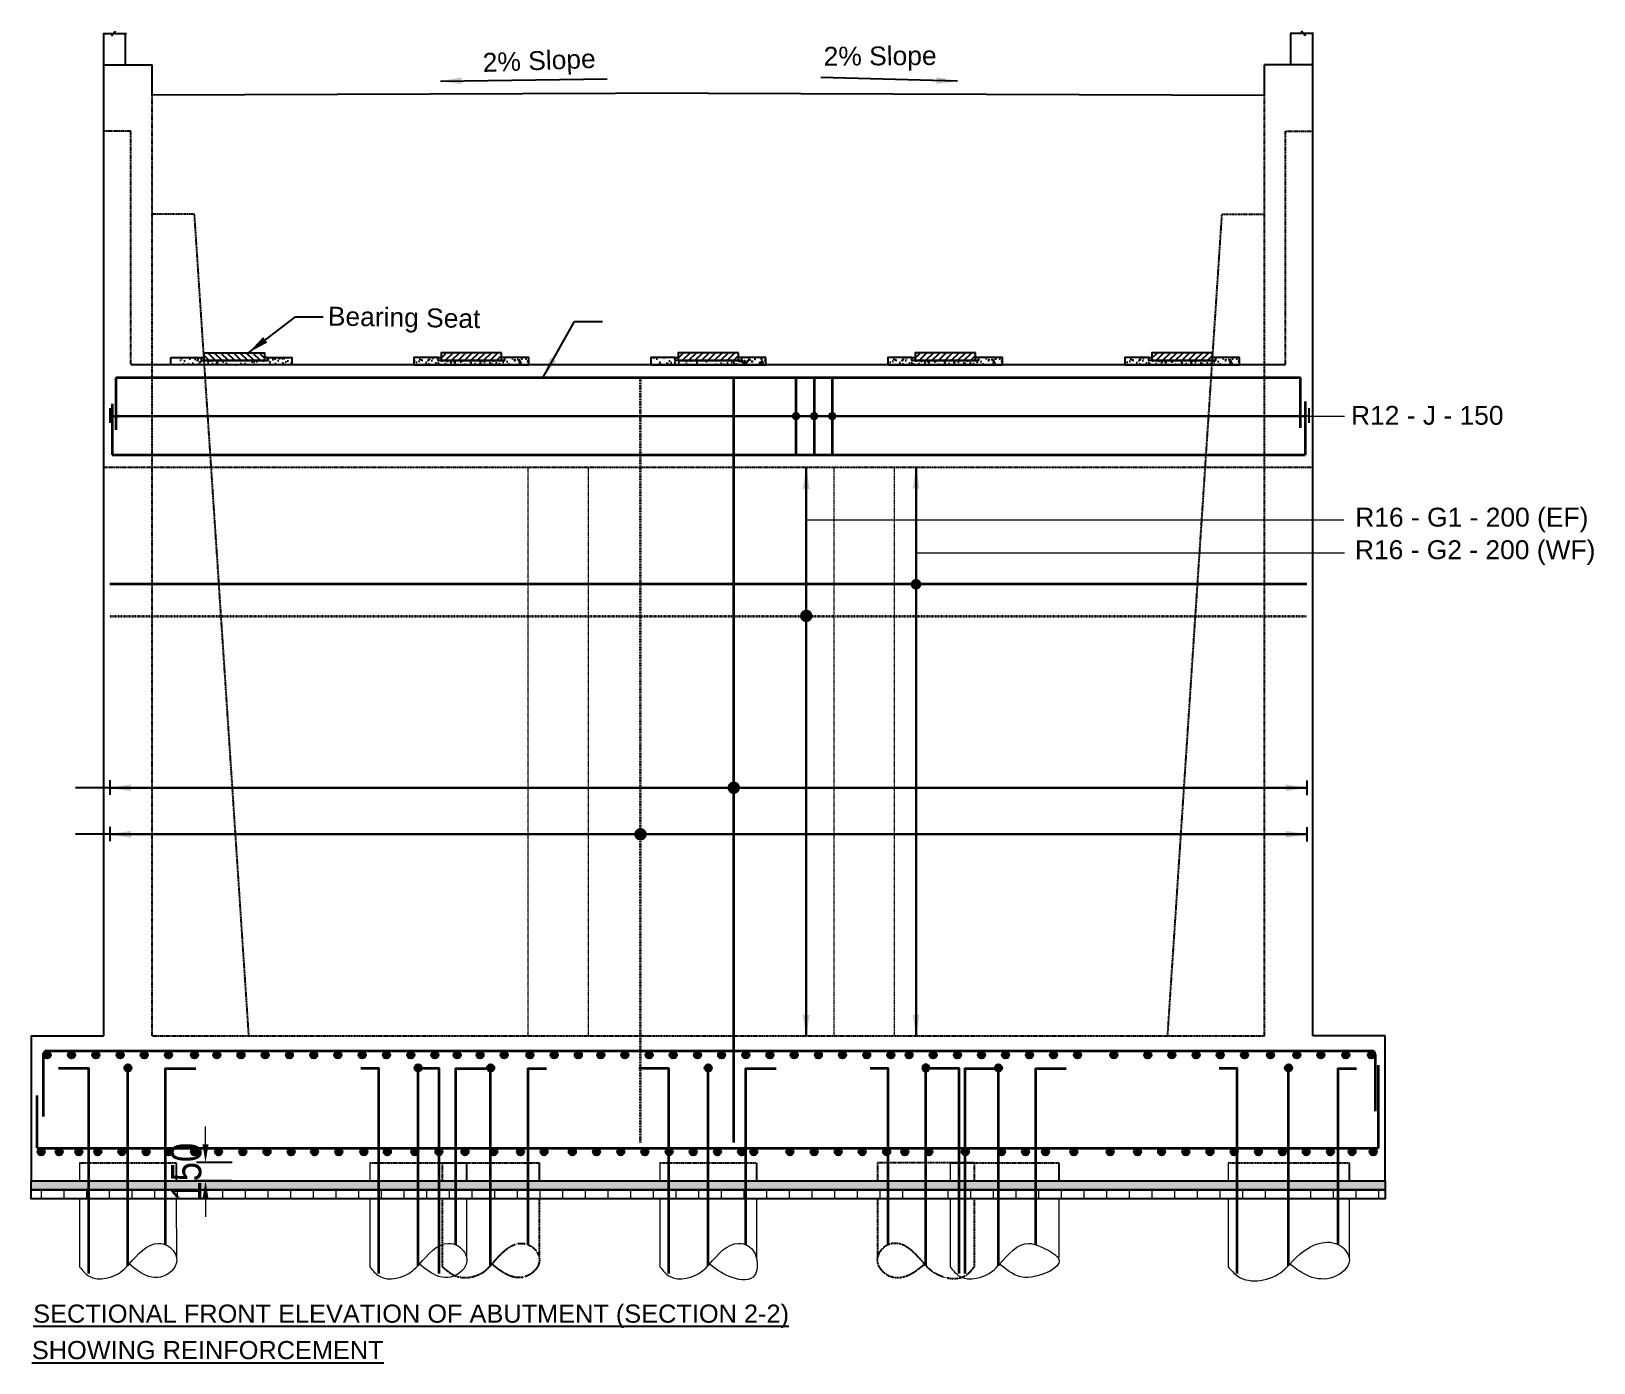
# Model space of a CAD drawing. Header units: millimetres. Extents: x -44822 to 222670, y -173707 to 25116.
# Drawn here: x -20081 to -7157, y -111228 to -100210 of the extents above; entities that cross this region are included whole.
import ezdxf

# ---------------------------------------------------------------- set-up
doc = ezdxf.new("R2010")
doc.units = ezdxf.units.MM
doc.header["$LTSCALE"] = 5
doc.header["$PDMODE"] = 2
doc.linetypes.add('DASHED', pattern=[0.75, 0.5, -0.25])
doc.linetypes.add('HIDDEN', pattern=[9.525, 6.35, -3.175])
doc.layers.add('Abutment W Line', color=200, linetype='Continuous')
doc.layers.add('Extra Line', color=70, linetype='Continuous')
for name, color, linetype, lineweight in [('Ber', 12, 'Continuous', 35), ('Dimision', 4, 'Continuous', 13), ('hatch', 7, 'Continuous', 0), ('LINE', 5, 'DASHED', 18), ('Text', 7, 'Continuous', 0)]:
    doc.layers.add(name, color=color, linetype=linetype, lineweight=lineweight)
doc.styles.get("Standard").update_dxf_attribs({"font": 'ARIALN.TTF'})
doc.styles.add('style1', font='arial.ttf')
doc.styles.add('STYLE5', font='arial.ttf', dxfattribs={"height": 250})
doc.dimstyles.get("Standard").update_dxf_attribs({"dimtxt": 250, "dimasz": 150, "dimexe": 80, "dimexo": 70, "dimgap": 30, "dimtad": 1, "dimdec": 0, "dimlfac": -1, "dimzin": 0, "dimdsep": 46, "dimtxsty": 'Standard', "dimcen": 600, "dimadec": 0, "dimazin": 0, "dimtfac": 1, "dimtdec": 0, "dimtix": 1, "dimtofl": 0, "dimtmove": 0, "dimatfit": 3, "dimfxl": 1, "dimtolj": 1, "dimtzin": 0, "dimarcsym": 0})

# ---------------------------------------------------------------- blocks, each defined once
blk = doc.blocks.new('r')
at = {"layer": 'Ber', "lineweight": -3}
blk.add_hatch(color=256, dxfattribs=at).paths.add_polyline_path([(-30, 0, -1), (30, 0, -1)])
blk.add_circle((0, 0), 30, dxfattribs=at)
blk = doc.blocks.new('*D181')
at = {"layer": 'Defpoints', "color": 0, "lineweight": 50, "transparency": 16777216}
for p in [(-18640, -109572), (-18394, -109572), (-18394, -109722)]:
    blk.add_point(p, dxfattribs=at)
at = {"layer": 'Dimision', "transparency": 16777216}
for p, q in [((-18640, -109422), (-18640, -109272)), ((-18640, -109872), (-18640, -110022))]:
    blk.add_line(p, q, dxfattribs=at)
at = {"layer": 'Dimision', "lineweight": -2, "transparency": 16777216}
for p, q in [((-18419, -109572), (-18715, -109572)), ((-18419, -109722), (-18715, -109722))]:
    blk.add_line(p, q, dxfattribs=at)
at = {"layer": 'Dimision', "lineweight": 50, "transparency": 16777216}
for points in [[(-18665, -109422), (-18615, -109422), (-18640, -109572)], [(-18665, -109872), (-18615, -109872), (-18640, -109722)]]:
    blk.add_solid(points, dxfattribs=at)
at = {"layer": 'Dimision', "transparency": 16777216, "insert": (-18798, -109647), "char_height": 250, "attachment_point": 5, "rotation": 90}
blk.add_mtext('\\A1;150', dxfattribs=at)

msp = doc.modelspace()

# ---------------------------------------------------------------- hatches: boundary and pattern name
at = {"layer": 'hatch', "linetype": 'Continuous', "lineweight": 25}
h = msp.add_hatch(dxfattribs=at)
h.set_pattern_fill('ANSI31', color=256, scale=300, style=0)
h.set_pattern_definition([(135, (326606.096, -114360.64), (26.5165043, 26.5165043), [])])
h.paths.add_polyline_path([(-18151.3, -102934.8), (-18151.3, -102869.8), (-18651.3, -102869.8), (-18651.3, -102934.8)])
h = msp.add_hatch(dxfattribs=at)
h.set_pattern_fill('ANSI31', color=256, scale=300, style=0)
h.set_pattern_definition([(45, (-361448.735, -114360.64), (-26.5165043, 26.5165043), [])])
h.paths.add_polyline_path([(-16191.3, -102934.8), (-16191.3, -102869.8), (-16691.3, -102869.8), (-16691.3, -102934.8)])
h = msp.add_hatch(dxfattribs=at)
h.set_pattern_fill('ANSI31', color=256, scale=300, style=0)
h.set_pattern_definition([(45, (-359488.735, -114360.64), (-26.5165043, 26.5165043), [])])
h.paths.add_polyline_path([(-14231.3, -102934.8), (-14231.3, -102869.8), (-14731.3, -102869.8), (-14731.3, -102934.8)])
h = msp.add_hatch(dxfattribs=at)
h.set_pattern_fill('ANSI31', color=256, scale=300, style=0)
h.set_pattern_definition([(45, (-359488.735, -114360.64), (-26.5165043, 26.5165043), [])])
h.paths.add_polyline_path([(-14231.3, -102934.8), (-14231.3, -102869.8), (-14731.3, -102869.8), (-14731.3, -102934.8)])
h = msp.add_hatch(dxfattribs=at)
h.set_pattern_fill('ANSI31', color=256, scale=300, style=0)
h.set_pattern_definition([(45, (-357528.735, -114360.64), (-26.5165043, 26.5165043), [])])
h.paths.add_polyline_path([(-12271.3, -102934.8), (-12271.3, -102869.8), (-12771.3, -102869.8), (-12771.3, -102934.8)])
h = msp.add_hatch(dxfattribs=at)
h.set_pattern_fill('ANSI31', color=256, scale=300, style=0)
h.set_pattern_definition([(45, (-355568.735, -114360.64), (-26.5165043, 26.5165043), [])])
h.paths.add_polyline_path([(-10311.3, -102934.8), (-10311.3, -102869.8), (-10811.3, -102869.8), (-10811.3, -102934.8)])
h = msp.add_hatch(dxfattribs=at)
h.set_pattern_fill('AR-CONC', color=256, scale=15, style=0)
h.set_pattern_definition([(50, (-338861.42, 114046.71), (107.589027, -9.41282), [11.25, -123.75]), (355, (-338861.42, 114046.71), (-20.8127, 112.82882), [9, -99]), (100.4514, (-338852.46, 114045.93), (86.776407, 103.41593), [9.56103, -105.171317]), (46.1842, (-338861.42, 114076.71), (160.086157, -24.82785), [16.875, -185.625]), (96.6356, (-338848.08, 114074.64), (140.199406, 146.11768), [14.34154, -157.75695]), (351.1842, (-338861.42, 114076.71), (140.19929, 146.11779), [13.5, -148.5]), (21, (-338846.42, 114069.21), (89.536058, -60.392834), [11.25, -123.75]), (326, (-338846.42, 114069.21), (36.4973, 108.772507), [9, -99]), (71.4514, (-338838.96, 114064.18), (126.033394, 48.379575), [9.56103, -105.171317]), (37.5, (-338861.422, 114046.713), (1.8239783, 49.934078), [0, -97.8, 0, -100.5, 0, -99.375]), (7.5, (-338861.42, 114046.71), (39.4604306, 59.161757), [0, -57.3, 0, -95.55, 0, -37.875]), (327.5, (-338894.872, 114046.713), (80.0733654, -3.3832308), [0, -37.5, 0, -117, 0, -155.25]), (317.5, (-338909.87, 114046.71), (87.477925, 15.015747), [0, -48.75, 0, -77.7, 0, -110.25])])
h.paths.add_polyline_path([(-18876.3, -102909.8), (-18676.3, -102909.8), (-18676.3, -102934.8), (-18651.3, -102934.8), (-18151.3, -102934.8), (-18126.3, -102934.8), (-18126.3, -102909.8), (-17926.3, -102909.8), (-17926.3, -102969.8), (-18876.3, -102969.8)])
h = msp.add_hatch(dxfattribs=at)
h.set_pattern_fill('AR-CONC', color=256, scale=15, style=0)
h.set_pattern_definition([(50, (-341701.42, 114046.71), (107.589027, -9.41282), [11.25, -123.75]), (355, (-341701.42, 114046.71), (-20.8127, 112.82882), [9, -99]), (100.4514, (-341692.46, 114045.93), (86.776407, 103.41593), [9.56103, -105.171317]), (46.1842, (-341701.42, 114076.71), (160.086157, -24.82785), [16.875, -185.625]), (96.6356, (-341688.08, 114074.64), (140.199406, 146.11768), [14.34154, -157.75695]), (351.1842, (-341701.42, 114076.71), (140.19929, 146.11779), [13.5, -148.5]), (21, (-341686.42, 114069.21), (89.536058, -60.392834), [11.25, -123.75]), (326, (-341686.42, 114069.21), (36.4973, 108.772507), [9, -99]), (71.4514, (-341678.96, 114064.18), (126.033394, 48.379575), [9.56103, -105.171317]), (37.5, (-341701.422, 114046.713), (1.8239783, 49.934078), [0, -97.8, 0, -100.5, 0, -99.375]), (7.5, (-341701.42, 114046.71), (39.4604306, 59.161757), [0, -57.3, 0, -95.55, 0, -37.875]), (327.5, (-341734.872, 114046.713), (80.0733654, -3.3832308), [0, -37.5, 0, -117, 0, -155.25]), (317.5, (-341749.87, 114046.71), (87.477925, 15.015747), [0, -48.75, 0, -77.7, 0, -110.25])])
h.paths.add_polyline_path([(-15966.3, -102909.8), (-16166.3, -102909.8), (-16166.3, -102934.8), (-16191.3, -102934.8), (-16691.3, -102934.8), (-16716.3, -102934.8), (-16716.3, -102909.8), (-16916.3, -102909.8), (-16916.3, -102969.8), (-15966.3, -102969.8)])
h = msp.add_hatch(dxfattribs=at)
h.set_pattern_fill('AR-CONC', color=256, scale=25, style=0)
h.set_pattern_definition([(50, (-359488.74, -114360.64), (179.315046, -15.688034), [18.75, -206.25]), (355, (-359488.74, -114360.64), (-34.68783, 188.04803), [15, -165]), (100.4514, (-359473.8, -114361.95), (144.627345, 172.359886), [15.93505, -175.28553]), (46.1842, (-359488.74, -114310.64), (266.81026, -41.37975), [28.125, -309.375]), (96.6356, (-359466.5, -114314.1), (233.66568, 243.52947), [23.90257, -262.92825]), (351.1842, (-359488.74, -114310.64), (233.66549, 243.52965), [22.5, -247.5]), (21, (-359463.74, -114323.14), (149.22676, -100.65472), [18.75, -206.25]), (326, (-359463.74, -114323.14), (60.82883, 181.28751), [15, -165]), (71.4514, (-359451.3, -114331.53), (210.05566, 80.63262), [15.93505, -175.28553]), (37.5, (-359488.735, -114360.64), (3.039964, 83.223463), [0, -163, 0, -167.5, 0, -165.625]), (7.5, (-359488.735, -114360.64), (65.767384, 98.602928), [0, -95.5, 0, -159.25, 0, -63.125]), (327.5, (-359544.485, -114360.64), (133.455609, -5.638718), [0, -62.5, 0, -195, 0, -258.75]), (317.5, (-359569.49, -114360.64), (145.796542, 25.026246), [0, -81.25, 0, -129.5, 0, -183.75])])
h.paths.add_polyline_path([(-14006.3, -102909.8), (-14206.3, -102909.8), (-14206.3, -102934.8), (-14231.3, -102934.8), (-14731.3, -102934.8), (-14756.3, -102934.8), (-14756.3, -102909.8), (-14956.3, -102909.8), (-14956.3, -102969.8), (-14006.3, -102969.8)])
h = msp.add_hatch(dxfattribs=at)
h.set_pattern_fill('AR-CONC', color=256, scale=15, style=0)
h.set_pattern_definition([(50, (-337341.42, 114046.71), (107.589027, -9.41282), [11.25, -123.75]), (355, (-337341.42, 114046.71), (-20.8127, 112.82882), [9, -99]), (100.4514, (-337332.46, 114045.93), (86.776407, 103.41593), [9.56103, -105.171317]), (46.1842, (-337341.42, 114076.71), (160.086157, -24.82785), [16.875, -185.625]), (96.6356, (-337328.08, 114074.64), (140.199406, 146.11768), [14.34154, -157.75695]), (351.1842, (-337341.42, 114076.71), (140.19929, 146.11779), [13.5, -148.5]), (21, (-337326.42, 114069.21), (89.536058, -60.392834), [11.25, -123.75]), (326, (-337326.42, 114069.21), (36.4973, 108.772507), [9, -99]), (71.4514, (-337318.96, 114064.18), (126.033394, 48.379575), [9.56103, -105.171317]), (37.5, (-337341.422, 114046.713), (1.8239783, 49.934078), [0, -97.8, 0, -100.5, 0, -99.375]), (7.5, (-337341.42, 114046.71), (39.4604306, 59.161757), [0, -57.3, 0, -95.55, 0, -37.875]), (327.5, (-337374.872, 114046.713), (80.0733654, -3.3832308), [0, -37.5, 0, -117, 0, -155.25]), (317.5, (-337389.87, 114046.71), (87.477925, 15.015747), [0, -48.75, 0, -77.7, 0, -110.25])])
h.paths.add_polyline_path([(-14006.3, -102909.8), (-14206.3, -102909.8), (-14206.3, -102934.8), (-14231.3, -102934.8), (-14731.3, -102934.8), (-14756.3, -102934.8), (-14756.3, -102909.8), (-14956.3, -102909.8), (-14956.3, -102969.8), (-14006.3, -102969.8)])
h = msp.add_hatch(dxfattribs=at)
h.set_pattern_fill('AR-CONC', color=256, scale=15, style=0)
h.set_pattern_definition([(50, (-337781.42, 114046.71), (107.589027, -9.41282), [11.25, -123.75]), (355, (-337781.42, 114046.71), (-20.8127, 112.82882), [9, -99]), (100.4514, (-337772.46, 114045.93), (86.776407, 103.41593), [9.56103, -105.171317]), (46.1842, (-337781.42, 114076.71), (160.086157, -24.82785), [16.875, -185.625]), (96.6356, (-337768.08, 114074.64), (140.199406, 146.11768), [14.34154, -157.75695]), (351.1842, (-337781.42, 114076.71), (140.19929, 146.11779), [13.5, -148.5]), (21, (-337766.42, 114069.21), (89.536058, -60.392834), [11.25, -123.75]), (326, (-337766.42, 114069.21), (36.4973, 108.772507), [9, -99]), (71.4514, (-337758.96, 114064.18), (126.033394, 48.379575), [9.56103, -105.171317]), (37.5, (-337781.422, 114046.713), (1.8239783, 49.934078), [0, -97.8, 0, -100.5, 0, -99.375]), (7.5, (-337781.42, 114046.71), (39.4604306, 59.161757), [0, -57.3, 0, -95.55, 0, -37.875]), (327.5, (-337814.872, 114046.713), (80.0733654, -3.3832308), [0, -37.5, 0, -117, 0, -155.25]), (317.5, (-337829.87, 114046.71), (87.477925, 15.015747), [0, -48.75, 0, -77.7, 0, -110.25])])
h.paths.add_polyline_path([(-12046.3, -102909.8), (-12246.3, -102909.8), (-12246.3, -102934.8), (-12271.3, -102934.8), (-12771.3, -102934.8), (-12796.3, -102934.8), (-12796.3, -102909.8), (-12996.3, -102909.8), (-12996.3, -102969.8), (-12046.3, -102969.8)])
h = msp.add_hatch(dxfattribs=at)
h.set_pattern_fill('AR-CONC', color=256, scale=15, style=0)
h.set_pattern_definition([(50, (-335821.42, 114046.71), (107.589027, -9.41282), [11.25, -123.75]), (355, (-335821.42, 114046.71), (-20.8127, 112.82882), [9, -99]), (100.4514, (-335812.46, 114045.93), (86.776407, 103.41593), [9.56103, -105.171317]), (46.1842, (-335821.42, 114076.71), (160.086157, -24.82785), [16.875, -185.625]), (96.6356, (-335808.08, 114074.64), (140.199406, 146.11768), [14.34154, -157.75695]), (351.1842, (-335821.42, 114076.71), (140.19929, 146.11779), [13.5, -148.5]), (21, (-335806.42, 114069.21), (89.536058, -60.392834), [11.25, -123.75]), (326, (-335806.42, 114069.21), (36.4973, 108.772507), [9, -99]), (71.4514, (-335798.96, 114064.18), (126.033394, 48.379575), [9.56103, -105.171317]), (37.5, (-335821.422, 114046.713), (1.8239783, 49.934078), [0, -97.8, 0, -100.5, 0, -99.375]), (7.5, (-335821.42, 114046.71), (39.4604306, 59.161757), [0, -57.3, 0, -95.55, 0, -37.875]), (327.5, (-335854.872, 114046.713), (80.0733654, -3.3832308), [0, -37.5, 0, -117, 0, -155.25]), (317.5, (-335869.87, 114046.71), (87.477925, 15.015747), [0, -48.75, 0, -77.7, 0, -110.25])])
h.paths.add_polyline_path([(-10086.3, -102909.8), (-10286.3, -102909.8), (-10286.3, -102934.8), (-10311.3, -102934.8), (-10811.3, -102934.8), (-10836.3, -102934.8), (-10836.3, -102909.8), (-11036.3, -102909.8), (-11036.3, -102969.8), (-10086.3, -102969.8)])
at = {"layer": 'hatch', "lineweight": 25}
h = msp.add_hatch(dxfattribs=at)
h.set_pattern_fill('AR-CONC', color=256, scale=25, style=0)
h.set_pattern_definition([(50, (-441121.83, 122160.95), (179.315046, -15.688034), [18.75, -206.25]), (355, (-441121.83, 122160.95), (-34.68783, 188.04803), [15, -165]), (100.4514, (-441106.89, 122159.64), (144.627345, 172.359886), [15.93505, -175.28553]), (46.1842, (-441121.83, 122210.95), (266.81026, -41.37975), [28.125, -309.375]), (96.6356, (-441099.6, 122207.5), (233.66568, 243.52947), [23.90257, -262.92825]), (351.1842, (-441121.83, 122210.95), (233.66549, 243.52965), [22.5, -247.5]), (21, (-441096.83, 122198.45), (149.226763, -100.654723), [18.75, -206.25]), (326, (-441096.83, 122198.45), (60.82883, 181.28751), [15, -165]), (71.4514, (-441084.4, 122190.06), (210.05566, 80.632624), [15.93505, -175.28553]), (37.5, (-441121.83, 122160.947), (3.039964, 83.2234635), [0, -163, 0, -167.5, 0, -165.625]), (7.5, (-441121.83, 122160.95), (65.767384, 98.602928), [0, -95.5, 0, -159.25, 0, -63.125]), (327.5, (-441177.58, 122160.95), (133.455609, -5.638718), [0, -62.5, 0, -195, 0, -258.75]), (317.5, (-441202.58, 122160.95), (145.796542, 25.026246), [0, -81.25, 0, -129.5, 0, -183.75])])
h.paths.add_polyline_path([(-20081.3, -109722.2), (-8881.3, -109722.2), (-8881.3, -109797.2), (-20081.3, -109797.2)])
at = {"layer": 'hatch'}
h = msp.add_hatch(dxfattribs=at)
h.set_pattern_fill('ANSI31', color=256, scale=1500, angle=45, style=0)
h.set_pattern_definition([(90, (-441121.83, 122160.95), (-187.5, 3e-14), [])])
h.paths.add_polyline_path([(-20081.3, -109797.2), (-8881.3, -109797.2), (-8881.3, -109872.2), (-20081.3, -109872.2)])

# ---------------------------------------------------------------- linework, layer by layer
at = {"layer": 'Abutment W Line', "lineweight": -3}
for p, q in [((-19481.4, -100486.8), (-19081.4, -100486.8)), ((-19481.3, -108522.2), (-19481.4, -100486.8)), ((-19081.4, -100737.6), (-19081.4, -100486.8)), ((-9481.4, -100486.8), (-9881.4, -100486.8)), ((-9881.4, -100737.6), (-9881.4, -100486.8)), ((-9481.3, -108522.2), (-9481.4, -100486.8)), ((-19029.9, -102969.8), (-19256.4, -102969.8)), ((-9932.8, -102969.8), (-19030.1, -102969.8)), ((-9706.4, -102969.8), (-9932.8, -102969.8)), ((-20081.3, -108522.2), (-20081.3, -109722.2)), ((-20081.3, -108522.2), (-19481.3, -108522.2)), ((-8881.3, -108522.2), (-9481.3, -108522.2)), ((-8881.3, -109722.2), (-8881.3, -108522.2)), ((-20081.3, -109722.2), (-8881.3, -109722.2)), ((-8881.3, -109797.2), (-15155.8, -109797.2)), ((-8881.3, -109872.2), (-15155.8, -109872.2))]:
    msp.add_line(p, q, dxfattribs=at)
at = {"layer": 'Abutment W Line', "linetype": 'HIDDEN', "ltscale": 0.01}
for p, q in [((-19081.3, -108522.2), (-19081.5, -100737.6)), ((-9881.5, -108522.2), (-9881.4, -100737.6)), ((-19256.4, -101036.8), (-19481.4, -101036.8)), ((-19256.4, -102969.8), (-19256.4, -101036.8)), ((-9706.4, -101036.8), (-9481.4, -101036.8)), ((-9706.4, -102969.8), (-9706.4, -101036.8)), ((-18731.2, -101722.2), (-19081.3, -101722.2)), ((-18281.3, -108522.2), (-18731.2, -101722.2)), ((-10681.5, -108522.2), (-10231.5, -101722.2)), ((-10231.5, -101722.2), (-9881.4, -101722.2)), ((-9481.3, -103819.8), (-19481.3, -103819.8)), ((-19081.3, -108522.2), (-9881.5, -108522.2))]:
    msp.add_line(p, q, dxfattribs=at)
at = {"layer": 'Abutment W Line', "lineweight": -3}
for points in [[(-20081.3, -109722.2), (-8881.3, -109722.2), (-8881.3, -109797.2), (-20081.3, -109797.2)], [(-20081.3, -109797.2), (-8881.3, -109797.2), (-8881.3, -109872.2), (-20081.3, -109872.2)]]:
    msp.add_lwpolyline(points, close=True, dxfattribs=at)
at = {"layer": 'Ber'}
for p, q in [((-19378.2, -103074.2), (-9583.6, -103074.2)), ((-19378.2, -103507.6), (-19378.2, -103074.2)), ((-14269.5, -109404.8), (-14269.5, -103074.2)), ((-13755.9, -103074.2), (-13755.9, -103715.4)), ((-13605.9, -103074.2), (-13605.9, -103715.4)), ((-13455.9, -103074.2), (-13455.9, -103715.4)), ((-9583.6, -103490.8), (-9583.6, -103074.2)), ((-19412.2, -103293.5), (-19412.2, -103715.4)), ((-9545.3, -103273.2), (-9545.3, -103715.4)), ((-19412.2, -103715.4), (-9545.3, -103715.4)), ((-9531.3, -104785.9), (-19431.3, -104785.9)), ((-19981.7, -108677.3), (-19981.7, -109190.4)), ((-19951.7, -108647.3), (-8994.7, -108647.5)), ((-8964.7, -108677.5), (-8964.7, -109147.2)), ((-8940.4, -108766.9), (-8940.4, -109452)), ((-20031.3, -109452.2), (-20031.3, -109015.7)), ((-20031.3, -109452.2), (-8940.4, -109452))]:
    msp.add_line(p, q, dxfattribs=at)
at = {"layer": 'Ber', "linetype": 'DASHED', "ltscale": 0.009}
for p, q in [((-15041.9, -109404.8), (-15041.9, -103074.2)), ((-19431.3, -105049.5), (-9531.3, -105049.4))]:
    msp.add_line(p, q, dxfattribs=at)
at = {"layer": 'Ber', "ltscale": 0.25}
for p, q in [((-19281.4, -110425), (-19281.3, -108792)), ((-16881.3, -110425), (-16881.3, -108792)), ((-16281.3, -110425), (-16281.3, -108792)), ((-14481.4, -110425), (-14481.3, -108792)), ((-12681.4, -110425), (-12681.5, -108792)), ((-12081.3, -110425), (-12081.2, -108792)), ((-9681.4, -110425), (-9681.3, -108792))]:
    msp.add_line(p, q, dxfattribs=at)
for points in [[(-19606.3, -110488.4), (-19606.3, -108792), (-19856.3, -108792)], [(-18970.7, -110249.8), (-18970.7, -108792), (-18720.7, -108792)], [(-17206.2, -110488.4), (-17206.2, -108792), (-17356.2, -108792)], [(-16706.2, -110488.4), (-16706.2, -108792), (-16856.2, -108792)], [(-16570.6, -110249.8), (-16570.6, -108792), (-16320.6, -108792)], [(-15970.6, -110249.8), (-15970.6, -108792), (-15820.6, -108792)], [(-14806.3, -110488.4), (-14806.3, -108792), (-15056.3, -108792)], [(-14170.7, -110249.8), (-14170.7, -108792), (-13920.7, -108792)], [(-12992.2, -110249.8), (-12992.2, -108792), (-13142.2, -108792)], [(-12406.2, -110488.4), (-12406.2, -108792), (-12656.2, -108792)], [(-12356.6, -110488.4), (-12356.6, -108792), (-12106.6, -108792)], [(-11770.6, -110249.8), (-11770.6, -108792), (-11520.6, -108792)], [(-10106.3, -110488.4), (-10106.3, -108792), (-10256.3, -108792)], [(-9270.7, -110249.8), (-9270.7, -108792), (-9120.7, -108792)]]:
    msp.add_lwpolyline(points, dxfattribs=at)
at = {"layer": 'Ber'}
for centre, start, end in [((-19951.7, -108677.3), 89.99904, 180), ((-8994.7, -108677.5), 0, 89.99904)]:
    msp.add_arc(centre, 30, start, end, dxfattribs=at)
at = {"layer": 'Dimision'}
for p, q in [((-9552.4, -103395), (-9218.9, -103395)), ((-13671.8, -104252), (-9223.4, -104252)), ((-12762.7, -104524.8), (-9218.9, -104524.7))]:
    msp.add_line(p, q, dxfattribs=at)
for points, const_width in [([(-12741.1, -104786.4, -1), (-12784.8, -104786.4, -1)], 43.8), ([(-12755.8, -104778.7, 1), (-12787.1, -104778.7, 1)], 31.2), ([(-13645.2, -105047.8, -1), (-13696.4, -105047.8, -1)], 51.3), ([(-13656.5, -105045.5, 1), (-13693.1, -105045.5, 1)], 36.6), ([(-14244.8, -106469.9, -1), (-14296.1, -106469.9, -1)], 51.3), ([(-14286.6, -106471.2, 1), (-14249.9, -106471.2, 1)], 36.6), ([(-15016.3, -106855.3, -1), (-15067.6, -106855.3, -1)], 51.3), ([(-15063.7, -106849.2, 1), (-15027.1, -106849.2, 1)], 36.6)]:
    msp.add_lwpolyline(points, format="xyb", close=True, dxfattribs=dict(at, const_width=const_width))
at = {"layer": 'Dimision', "lineweight": 13}
for points in [[(-19531.3, -106470.4), (-9531.3, -106470.4)], [(-19531.3, -106855), (-9531.3, -106855)]]:
    msp.add_lwpolyline(points, dxfattribs=at)
at = {"layer": 'Extra Line', "lineweight": -3}
for p, q in [((-19486.9, -100227.7), (-19411.2, -100227.7)), ((-19481.4, -100486.8), (-19481.4, -100227.7)), ((-19417.6, -100246.6), (-19388.1, -100209.7)), ((-19411.2, -100227.7), (-19417.6, -100246.6)), ((-19388.1, -100209.7), (-19391.8, -100228.2)), ((-19391.8, -100228.2), (-19294.8, -100228.2)), ((-19301.8, -100486.8), (-19301.8, -100227.7)), ((-9571, -100228.2), (-9668, -100228.2)), ((-9661.4, -100486.8), (-9661.4, -100227.7)), ((-9661.4, -100486.8), (-9661.4, -100227.7)), ((-9574.7, -100209.7), (-9571, -100228.2)), ((-9545.1, -100246.6), (-9574.7, -100209.7)), ((-9475.8, -100227.7), (-9551.6, -100227.7)), ((-9551.6, -100227.7), (-9545.1, -100246.6)), ((-9481.4, -100486.8), (-9481.4, -100227.7)), ((-14481.3, -100722.2), (-19081.4, -100737.6)), ((-14481.3, -100722.2), (-9881.4, -100737.6))]:
    msp.add_line(p, q, dxfattribs=at)
at = {"layer": 'Extra Line', "linetype": 'Continuous', "lineweight": 25}
for p, q in [((-18676.3, -102909.8), (-18651.3, -102909.8)), ((-18651.3, -102934.8), (-18676.3, -102934.8)), ((-18126.3, -102909.8), (-18151.3, -102909.8)), ((-18151.3, -102934.8), (-18126.3, -102934.8)), ((-16716.3, -102909.8), (-16691.3, -102909.8)), ((-16691.3, -102934.8), (-16716.3, -102934.8)), ((-16166.3, -102909.8), (-16191.3, -102909.8)), ((-16191.3, -102934.8), (-16166.3, -102934.8)), ((-14756.3, -102909.8), (-14731.3, -102909.8)), ((-14756.3, -102909.8), (-14731.3, -102909.8)), ((-14731.3, -102934.8), (-14756.3, -102934.8)), ((-14731.3, -102934.8), (-14756.3, -102934.8)), ((-14206.3, -102909.8), (-14231.3, -102909.8)), ((-14206.3, -102909.8), (-14231.3, -102909.8)), ((-14231.3, -102934.8), (-14206.3, -102934.8)), ((-14231.3, -102934.8), (-14206.3, -102934.8)), ((-12796.3, -102909.8), (-12771.3, -102909.8)), ((-12771.3, -102934.8), (-12796.3, -102934.8)), ((-12246.3, -102909.8), (-12271.3, -102909.8)), ((-12271.3, -102934.8), (-12246.3, -102934.8)), ((-10836.3, -102909.8), (-10811.3, -102909.8)), ((-10811.3, -102934.8), (-10836.3, -102934.8)), ((-10286.3, -102909.8), (-10311.3, -102909.8)), ((-10311.3, -102934.8), (-10286.3, -102934.8))]:
    msp.add_line(p, q, dxfattribs=at)
for points in [[(-18651.3, -102869.8), (-18151.3, -102869.8), (-18151.3, -102934.8), (-18651.3, -102934.8)], [(-16191.3, -102869.8), (-16691.3, -102869.8), (-16691.3, -102934.8), (-16191.3, -102934.8)], [(-14231.3, -102869.8), (-14731.3, -102869.8), (-14731.3, -102934.8), (-14231.3, -102934.8)], [(-14231.3, -102869.8), (-14731.3, -102869.8), (-14731.3, -102934.8), (-14231.3, -102934.8)], [(-12271.3, -102869.8), (-12771.3, -102869.8), (-12771.3, -102934.8), (-12271.3, -102934.8)], [(-10311.3, -102869.8), (-10811.3, -102869.8), (-10811.3, -102934.8), (-10311.3, -102934.8)], [(-18926.3, -102909.8), (-18676.3, -102909.8), (-18676.3, -102934.8), (-18651.3, -102934.8), (-18151.3, -102934.8), (-18126.3, -102934.8), (-18126.3, -102909.8), (-17926.3, -102909.8), (-17926.3, -102969.8), (-18926.3, -102969.8)], [(-15966.3, -102909.8), (-16166.3, -102909.8), (-16166.3, -102934.8), (-16191.3, -102934.8), (-16691.3, -102934.8), (-16716.3, -102934.8), (-16716.3, -102909.8), (-16916.3, -102909.8), (-16916.3, -102969.8), (-15966.3, -102969.8)], [(-14006.3, -102909.8), (-14206.3, -102909.8), (-14206.3, -102934.8), (-14231.3, -102934.8), (-14731.3, -102934.8), (-14756.3, -102934.8), (-14756.3, -102909.8), (-14956.3, -102909.8), (-14956.3, -102969.8), (-14006.3, -102969.8)], [(-14006.3, -102909.8), (-14206.3, -102909.8), (-14206.3, -102934.8), (-14231.3, -102934.8), (-14731.3, -102934.8), (-14756.3, -102934.8), (-14756.3, -102909.8), (-14956.3, -102909.8), (-14956.3, -102969.8), (-14006.3, -102969.8)], [(-12046.3, -102909.8), (-12246.3, -102909.8), (-12246.3, -102934.8), (-12271.3, -102934.8), (-12771.3, -102934.8), (-12796.3, -102934.8), (-12796.3, -102909.8), (-12996.3, -102909.8), (-12996.3, -102969.8), (-12046.3, -102969.8)], [(-10086.3, -102909.8), (-10286.3, -102909.8), (-10286.3, -102934.8), (-10311.3, -102934.8), (-10811.3, -102934.8), (-10836.3, -102934.8), (-10836.3, -102909.8), (-11036.3, -102909.8), (-11036.3, -102969.8), (-10086.3, -102969.8)]]:
    msp.add_lwpolyline(points, close=True, dxfattribs=at)
at = {"layer": 'hatch', "linetype": 'HIDDEN', "ltscale": 0.01}
for p, q in [((-15971.1, -108522.2), (-15971.1, -103819.8)), ((-15471.1, -108522.2), (-15471.1, -103819.8)), ((-13440.4, -108522.2), (-13440.4, -103819.8)), ((-12940.4, -108522.2), (-12940.4, -103819.8))]:
    msp.add_line(p, q, dxfattribs=at)
at = {"layer": 'LINE', "linetype": 'HIDDEN', "lineweight": -3, "ltscale": 0.01}
for p, q in [((-19681.4, -109573.5), (-18881.3, -109573.5)), ((-18881.3, -109573.4), (-18881.3, -109723.5)), ((-17281.3, -109573.5), (-16481.2, -109573.5)), ((-16681.3, -109573.5), (-15881.3, -109573.5)), ((-16681.3, -109573.5), (-16681.2, -109723.4)), ((-16481.2, -109573.4), (-16481.2, -109723.5)), ((-15881.3, -109573.4), (-15881.2, -109723.5)), ((-15881.3, -109573.5), (-15881.2, -109723.5)), ((-14881.4, -109573.5), (-14081.3, -109573.5)), ((-14081.3, -109573.4), (-14081.3, -109723.5)), ((-12281.5, -109573.5), (-13081.5, -109573.5)), ((-13081.5, -109573.5), (-13081.5, -109723.5)), ((-12481.3, -109573.5), (-11581.3, -109573.5)), ((-12281.5, -109573.5), (-12281.5, -109723.4)), ((-11581.3, -109573.4), (-11581.2, -109723.5)), ((-10181.4, -109573.5), (-9181.3, -109573.5)), ((-9181.3, -109573.4), (-9181.3, -109723.5)), ((-16681.2, -109873.4), (-16681.1, -110433.2)), ((-15881.2, -109873.5), (-15881.1, -110356.1)), ((-14855.7, -109872.2), (-14855.7, -109872.3)), ((-14155.7, -109872.2), (-14155.7, -109872.3)), ((-13081.5, -109873.5), (-13081.6, -110356.1)), ((-12281.5, -109873.4), (-12281.6, -110433.2))]:
    msp.add_line(p, q, dxfattribs=at)
at = {"layer": 'LINE', "linetype": 'Continuous', "ltscale": 0.01}
for p, q in [((-19681.4, -109573.5), (-19681.3, -109723.4)), ((-18881.3, -109573.5), (-18881.3, -109723.5)), ((-17281.3, -109573.5), (-17281.2, -109723.4)), ((-16481.2, -109573.5), (-16481.2, -109723.5)), ((-14881.4, -109573.5), (-14881.3, -109723.4)), ((-14081.3, -109573.5), (-14081.3, -109723.5)), ((-12481.3, -109573.5), (-12481.2, -109723.4)), ((-11581.3, -109573.5), (-11581.2, -109723.5)), ((-10181.4, -109573.5), (-10181.3, -109723.4)), ((-9181.3, -109573.5), (-9181.3, -109723.5)), ((-19681.3, -109873.4), (-19681.2, -110433.2)), ((-18881.3, -109873.5), (-18881.2, -110356.1)), ((-17281.2, -109873.4), (-17281.1, -110433.2)), ((-16481.2, -109873.5), (-16481.1, -110356.1)), ((-14881.3, -109873.4), (-14881.2, -110433.2)), ((-14081.3, -109873.5), (-14081.2, -110356.1)), ((-12481.2, -109873.4), (-12481.1, -110433.2)), ((-11581.2, -109873.5), (-11581.1, -110356.1)), ((-10181.3, -109873.4), (-10181.2, -110433.2)), ((-9181.3, -109873.5), (-9181.2, -110356.1))]:
    msp.add_line(p, q, dxfattribs=at)
for points in [[(-19681.2, -110433.2), (-19601.8, -110512.7), (-19328.4, -110468.1), (-19271.4, -110411.8), (-19030.1, -110240.2), (-18950.9, -110261.2), (-18878.4, -110382.7), (-19011, -110519.9), (-19109, -110513.7), (-19271.4, -110411.8)], [(-17281.1, -110433.2), (-17201.7, -110512.7), (-16928.3, -110468.1), (-16871.3, -110411.8), (-16630, -110240.2), (-16550.8, -110261.2), (-16478.3, -110382.7), (-16610.9, -110519.9), (-16708.9, -110513.7), (-16871.3, -110411.8)], [(-14881.2, -110433.2), (-14801.8, -110512.7), (-14528.4, -110468.1), (-14471.4, -110411.8), (-14230.1, -110240.2), (-14150.9, -110261.2), (-14078.4, -110382.7), (-14111, -110519.9), (-14309, -110513.7), (-14471.4, -110411.8)], [(-12481.1, -110433.2), (-12401.7, -110512.7), (-12128.3, -110468.1), (-12071.3, -110411.8), (-11830, -110240.2), (-11750.9, -110261.2), (-11578.3, -110382.7), (-11810.9, -110519.9), (-11908.9, -110513.7), (-12071.3, -110411.8)], [(-10181.2, -110433.2), (-10101.8, -110512.7), (-9728.4, -110468.1), (-9671.4, -110411.8), (-9430.1, -110240.2), (-9250.9, -110261.2), (-9178.4, -110382.7), (-9311, -110519.9), (-9509, -110513.7), (-9671.4, -110411.8)]]:
    msp.add_spline(points, degree=3, dxfattribs=at)
at = {"layer": 'LINE', "linetype": 'HIDDEN', "lineweight": -3, "ltscale": 0.01}
for points in [[(-16681.1, -110433.2), (-16562.7, -110512.7), (-16328.3, -110468.1), (-16271.3, -110411.8), (-16030, -110240.2), (-15950.9, -110261.2), (-15878.3, -110382.7), (-16010.9, -110519.9), (-16108.9, -110513.7), (-16271.3, -110411.8)], [(-12281.6, -110433.2), (-12361, -110512.7), (-12634.4, -110468.1), (-12691.5, -110411.8), (-12932.8, -110240.2), (-13011.9, -110261.2), (-13084.4, -110382.7), (-12951.9, -110519.9), (-12853.8, -110513.7), (-12691.5, -110411.8)]]:
    msp.add_spline(points, degree=3, dxfattribs=at)
at = {"layer": 'Text', "color": 7, "lineweight": -3}
for p, q in [((-19432.2, -103329), (-19432.2, -103448.9)), ((-9512.5, -103329), (-9512.5, -103448.9)), ((-19431.4, -106408.3), (-19431.4, -106528.2)), ((-19431.4, -106408.5), (-19431.4, -106528.4)), ((-9531.3, -106410.4), (-9531.3, -106530.4)), ((-9531.3, -106410.5), (-9531.3, -106530.4)), ((-19431.4, -106792.8), (-19431.4, -106912.8)), ((-9531.3, -106795), (-9531.3, -106914.9))]:
    msp.add_line(p, q, dxfattribs=at)
at = {"layer": 'Text', "color": 7, "lineweight": -3, "const_width": 34.2}
for points in [[(-13738.8, -103394.8, -1), (-13773, -103394.8, -1)], [(-13588.8, -103394.8, -1), (-13623, -103394.8, -1)], [(-13438.8, -103394.7, -1), (-13473, -103394.7, -1)]]:
    msp.add_lwpolyline(points, format="xyb", close=True, dxfattribs=at)

# ---------------------------------------------------------------- block references
at = {"layer": 'Ber'}
for p, rotation in [((-19949.2, -108681), 359.9990591364392), ((-19748.9, -108681), 359.9990591364392), ((-19546.4, -108681), 359.9990591364392), ((-19346.4, -108681), 359.9990591364392), ((-19146.4, -108681), 359.9990591364392), ((-18946.4, -108681), 359.9990591364392), ((-18731.5, -108681), 359.9990591364392), ((-18546.4, -108681), 359.9990591364392), ((-18346.4, -108681.1), 359.9990591364392), ((-18146.4, -108681.1), 359.9990591364392), ((-17946.4, -108681.1), 359.9990591364392), ((-17745.1, -108681.1), 359.9990591364392), ((-17545.1, -108681.1), 359.9990591364392), ((-17343.8, -108681.1), 359.9990591364392), ((-17143.8, -108681.1), 359.9990591364392), ((-16942.5, -108681.1), 359.9990591364392), ((-16742.5, -108681.1), 359.9990591364392), ((-16558.4, -108681.1), 359.9990591364392), ((-16369.4, -108681.1), 359.9990591364392), ((-16169.4, -108681.1), 359.9990591364392), ((-15956.2, -108681.1), 359.9990591364392), ((-15756.2, -108681.1), 359.9990591364392), ((-15556.2, -108681.1), 359.9990591364392), ((-15370.9, -108681.1), 359.9990591364392), ((-15170.9, -108681.1), 359.9990591364392), ((-14970.9, -108681.1), 359.9990591364392), ((-14770.9, -108681.1), 359.9990591364392), ((-14570.9, -108681.1), 359.9990591364392), ((-14370.9, -108681.1), 359.9990591364392), ((-14170.9, -108681.1), 359.9990591364392), ((-13970.9, -108681.1), 359.9990591364392), ((-13770.9, -108681.1), 359.9990591364392), ((-13570.9, -108681.1), 359.9990591364392), ((-13370.9, -108681.1), 359.9990591364392), ((-13170.9, -108681.1), 359.9990591364392), ((-12970.9, -108681.1), 359.9990591364392), ((-12820.9, -108681.1), 359.9990591364392), ((-12620.9, -108681.1), 359.9990591364392), ((-12420.9, -108681.1), 359.9990591364392), ((-12222.1, -108681.1), 359.9990591364392), ((-12022.1, -108681.1), 359.9990591364392), ((-11825.1, -108681.1), 359.9990591364392), ((-11625.1, -108681.1), 359.9990591364392), ((-11426.9, -108681.1), 359.9990591364392), ((-11126.9, -108681.1), 359.9990591364392), ((-10846.5, -108681.1), 359.9990591364392), ((-10646.5, -108681.1), 359.9990591364392), ((-10446.5, -108681.1), 359.9990591364392), ((-10246.5, -108681.2), 359.9990591364392), ((-10046.5, -108681.2), 359.9990591364392), ((-9831.4, -108681.2), 359.9990591364392), ((-9613.3, -108681.2), 359.9990591364392), ((-9414.8, -108681.2), 359.9990591364392), ((-9208.7, -108681.2), 359.9990591364392), ((-8996.4, -108681.2), 359.9990591364392), ((-19281.4, -108788.3), 359.9990591364392), ((-16881.3, -108788.4), 359.9990591364392), ((-16281.3, -108788.4), 359.9990591364392), ((-14481.4, -108788.4), 359.9990591364392), ((-12081.3, -108788.5), 359.9990591364392), ((-9681.4, -108788.5), 359.9990591364392), ((-19998.8, -109482.2), 0.0009408635607878676), ((-19850.5, -109482.2), 0.0009408635607878676), ((-19687.9, -109482.2), 0.0009408635607878676), ((-19531.3, -109482.2), 0.0009408635607878676), ((-19331.3, -109482.2), 0.0009408635607878676), ((-19131.3, -109482.2), 0.0009408635607878676), ((-18946.5, -109482.2), 0.0009408635607878676), ((-18731.3, -109482.2), 0.0009408635607878676), ((-18531.3, -109482.2), 0.0009408635607878676), ((-18331.3, -109482.2), 0.0009408635607878676), ((-18131.3, -109482.2), 0.0009408635607878676), ((-17931.3, -109482.2), 0.0009408635607878676), ((-17737.4, -109482.2), 0.0009408635607878676), ((-17537.4, -109482.2), 0.0009408635607878676), ((-17330.1, -109482.2), 0.0009408635607878676), ((-17136, -109482.2), 0.0009408635607878676), ((-16908.9, -109482.2), 0.0009408635607878676), ((-16708.9, -109482.2), 0.0009408635607878676), ((-16493.6, -109482.2), 0.0009408635607878676), ((-16255.8, -109482.2), 0.0009408635607878676), ((-16034.1, -109482.2), 0.0009408635607878676), ((-15839.9, -109482.2), 0.0009408635607878676), ((-15605.8, -109482.2), 0.0009408635607878676), ((-15405.8, -109482.1), 0.0009408635607878676), ((-15205.8, -109482.1), 0.0009408635607878676), ((-15005.8, -109482.1), 0.0009408635607878676), ((-14805.8, -109482.1), 0.0009408635607878676), ((-14605.8, -109482.1), 0.0009408635607878676), ((-14405.8, -109482.1), 0.0009408635607878676), ((-14405.8, -109482.1), 0.0009408635607878676), ((-14205.8, -109482.1), 0.0009408635607878676), ((-14105.8, -109482.1), 0.0009408635607878676), ((-13805.8, -109482.1), 0.0009408635607878676), ((-13605.8, -109482.1), 0.0009408635607878676), ((-13405.8, -109482.1), 0.0009408635607878676), ((-13207.7, -109482.1), 0.0009408635607878676), ((-13005.8, -109482.1), 0.0009408635607878676), ((-12855.8, -109482.1), 0.0009408635607878676), ((-12655.8, -109482.1), 0.0009408635607878676), ((-12355.8, -109482.1), 0.0009408635607878676), ((-12354.8, -109482.1), 0.0009408635607878676), ((-12054.8, -109482.1), 0.0009408635607878676), ((-11857.1, -109482.1), 0.0009408635607878676), ((-11691.6, -109482.1), 0.0009408635607878676), ((-11457.2, -109482.1), 0.0009408635607878676), ((-11157.2, -109482.1), 0.0009408635607878676), ((-10931.3, -109482.1), 0.0009408635607878676), ((-10731.3, -109482.1), 0.0009408635607878676), ((-10531.3, -109482.1), 0.0009408635607878676), ((-10331.3, -109482.1), 0.0009408635607878676), ((-10131.3, -109482.1), 0.0009408635607878676), ((-9931.3, -109482.1), 0.0009408635607878676), ((-9731.3, -109482.1), 0.0009408635607878676), ((-9534.6, -109482.1), 0.0009408635607878676), ((-9335.5, -109482.1), 0.0009408635607878676), ((-9156.7, -109482.1), 0.0009408635607878676), ((-8981.3, -109482), 0.0009408635607878676)]:
    msp.add_blockref('r', p, dxfattribs=dict(at, rotation=rotation))
at = {"layer": 'Ber', "xscale": -1, "rotation": 0.0009408635607410787}
msp.add_blockref('r', (-12681.4, -108788.4), dxfattribs=at)

# ---------------------------------------------------------------- texts
at = {"layer": 'Text', "lineweight": -3, "style": 'STYLE5'}
for s, p in [('%%USECTIONAL FRONT ELEVATION OF ABUTMENT (SECTION 2-2)', (-20065.1, -110896.7)), ('%%uSHOWING REINFORCEMENT', (-20076.3, -111198.3))]:
    msp.add_text(s, height=150, dxfattribs=at).set_placement(p)
at = {"layer": 'Text', "linetype": 'ByBlock', "lineweight": -3, "char_height": 156.25, "attachment_point": 5, "style": 'style1'}
for insert, rotation in [((-15879.2, -100475.4), 2.08734), ((-13059.6, -100437.3), 0.41712)]:
    msp.add_mtext('2% Slope', dxfattribs=dict(at, insert=insert, rotation=rotation))
at = {"layer": 'Text', "linetype": 'ByBlock', "lineweight": -3, "insert": (-16997.1, -102601), "char_height": 156.25, "width": 2194.589, "attachment_point": 5, "rotation": 359, "style": 'style1'}
msp.add_mtext('Bearing Seat', dxfattribs=at)
at = {"layer": 'Text', "linetype": 'ByBlock', "lineweight": -3, "char_height": 156.25, "attachment_point": 5, "style": 'style1'}
for s, insert in [('R12 - J - 150', (-8534.2, -103389.1)), ('R16 - G1 - 200 (EF) ', (-8165.8, -104254.3)), ('R16 - G2 - 200 (WF) ', (-8138.1, -104523.8))]:
    msp.add_mtext(s, dxfattribs=dict(at, insert=insert))

# ---------------------------------------------------------------- dimensions: what is measured, and where the dimension line sits
at = {"layer": 'Dimision'}
dim = msp.add_linear_dim(base=(-18640.3, -109572.3), p1=(-18393.5, -109722.3), p2=(-18393.5, -109572.3), angle=90, dimstyle='Standard', override={"dimscale": 1, "dimexe": 75, "dimexo": 25, "dimclrd": 256, "dimclre": 256, "dimclrt": 256, "dimlwd": 65535}, dxfattribs=at)
dim.commit()
dim.dimension.update_dxf_attribs({"geometry": '*D181', "text_midpoint": (-18640.3, -109647.3), "dimtype": 160})

# ---------------------------------------------------------------- leaders
for points, override in [([(-16696.2, -100622), (-15319, -100603.3)], {"dimscale": 1, "dimasz": 175}), ([(-12418.6, -100621.9), (-13551.6, -100592.5)], {"dimscale": 1, "dimasz": 175}), ([(-18284.8, -102869.8), (-17896, -102571.7), (-17668.1, -102571.7)], {"dimscale": 1, "dimasz": 175}), ([(-15848.9, -103077.2), (-15588.5, -102611.2), (-15355.2, -102611.2)], {"dimscale": 1, "dimasz": 175}), ([(-19432.2, -103395.1), (-9552.4, -103395)], {"dimscale": 1, "dimasz": 75, "dimclrd": 4}), ([(-9512.5, -103395), (-19432.2, -103395.1)], {"dimscale": 1, "dimasz": 75, "dimclrd": 4})]:
    msp.add_leader(points, dimstyle='Standard', override=override, dxfattribs=at)
at = {"layer": 'Dimision', "lineweight": 13}
for points in [[(-13671.8, -108522.2), (-13671.8, -103822)], [(-13671.8, -103822), (-13671.8, -108522.2)], [(-12762.7, -103820.4), (-12762.7, -108522.2)], [(-12762.7, -108522.2), (-12762.7, -103820.4)], [(-9531.3, -106470.4), (-19716, -106470.4)], [(-19431.4, -106470.4), (-9531.3, -106470.4)], [(-9531.3, -106855), (-19716, -106855)], [(-19431.4, -106855), (-9531.3, -106855)]]:
    msp.add_leader(points, dimstyle='Standard', override={"dimscale": 1, "dimasz": 175}, dxfattribs=at)

doc.saveas('drawing.dxf')
